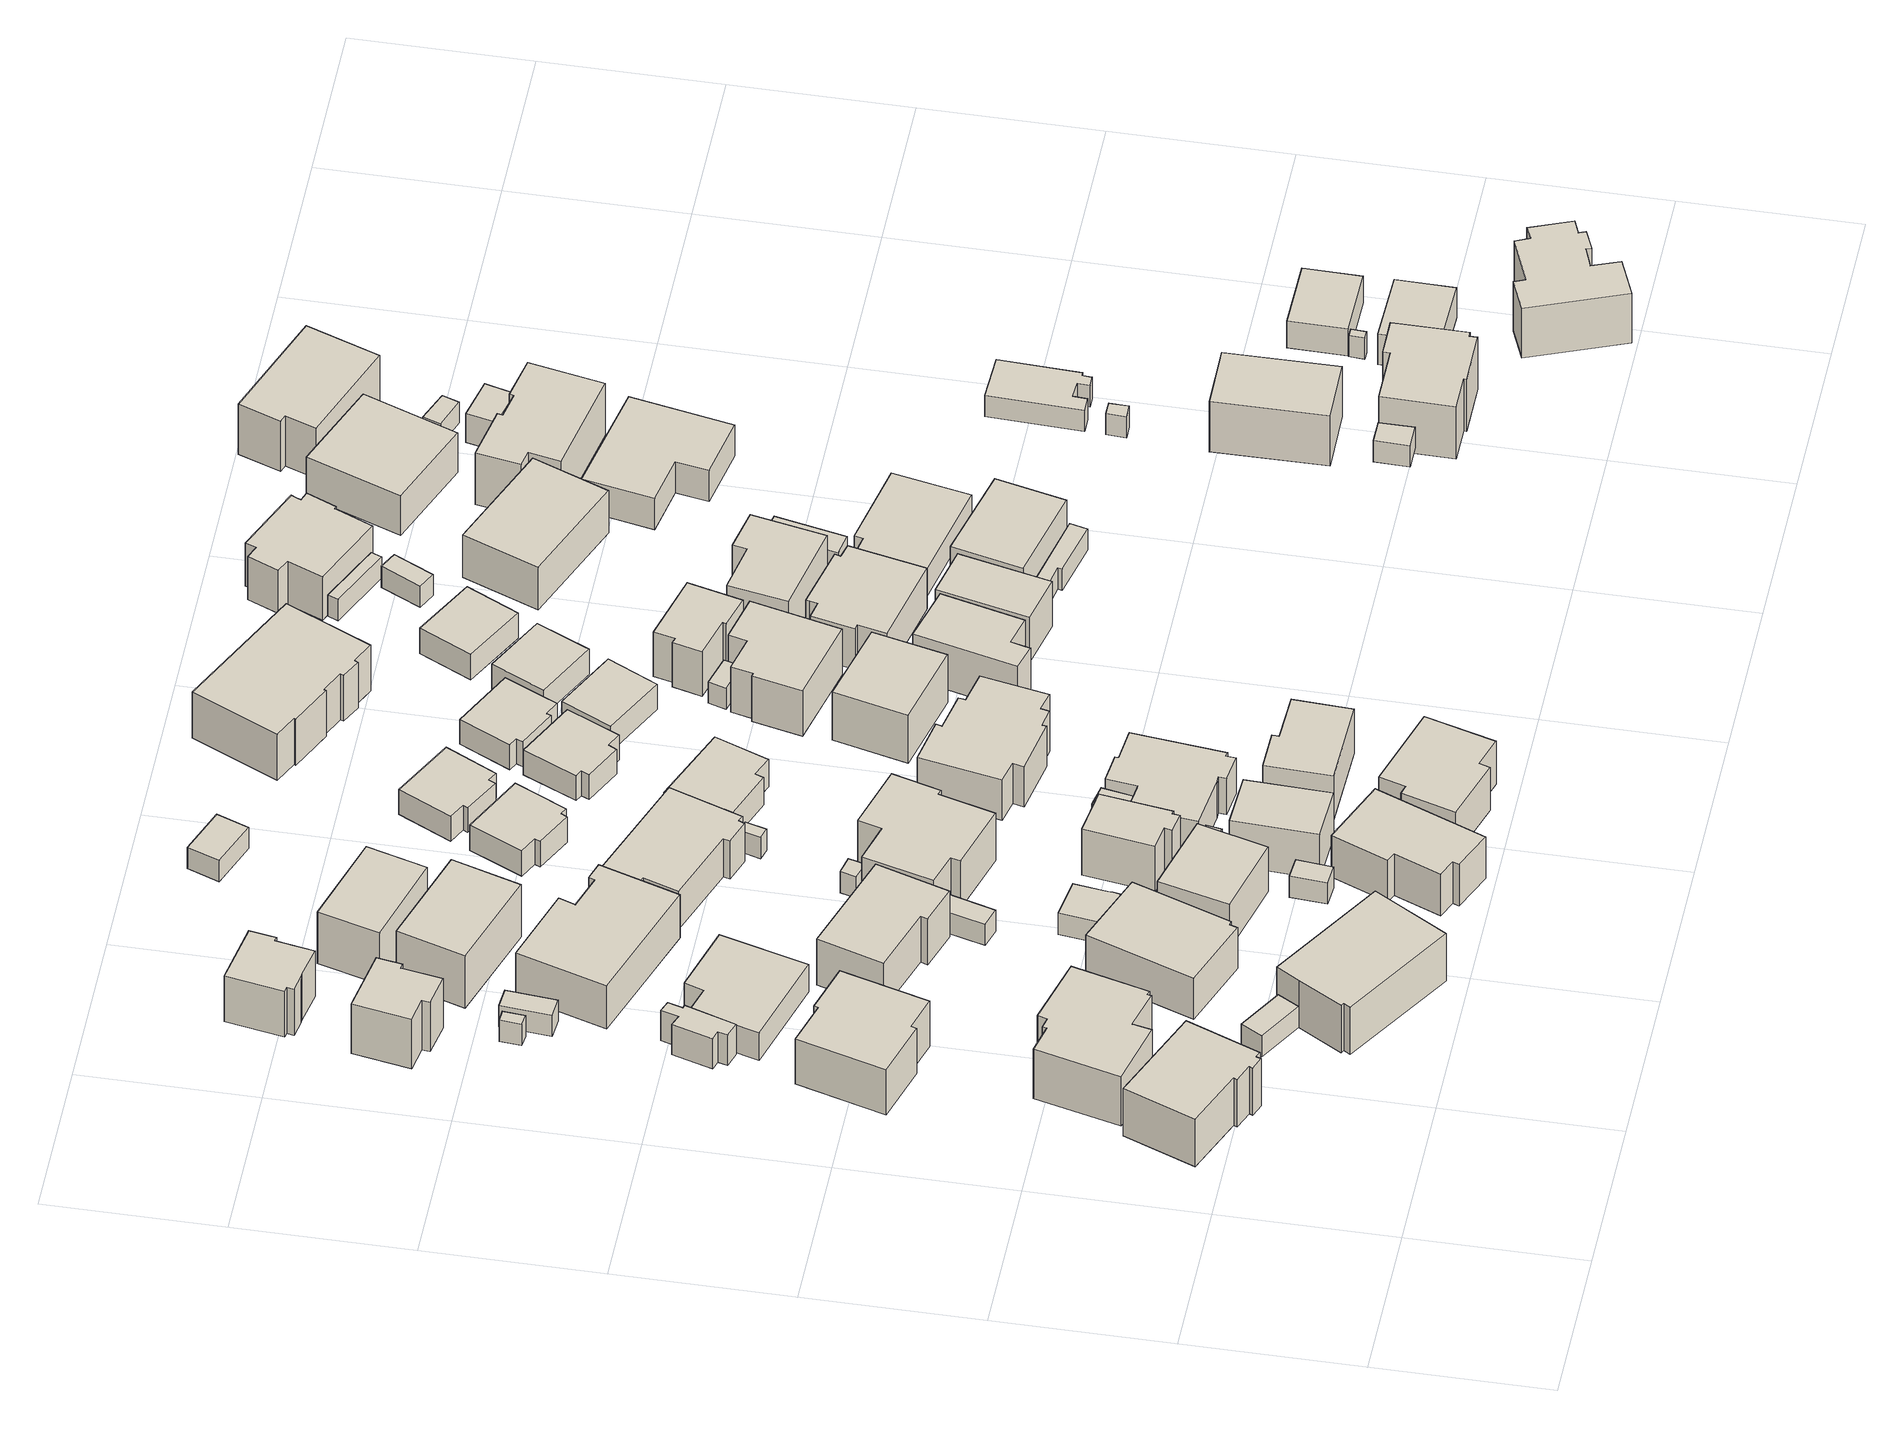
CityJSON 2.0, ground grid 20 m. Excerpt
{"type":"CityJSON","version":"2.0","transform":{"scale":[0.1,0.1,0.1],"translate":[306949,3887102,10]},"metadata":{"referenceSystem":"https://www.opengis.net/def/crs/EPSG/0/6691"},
"CityObjects":{
"building1":{"type":"Building","attributes":{"class":"3001","measuredHeight":2,"BuildingIDAttribute.prefecture":"22","BuildingIDAttribute.city":"22203","BuildingDetailAttribute.surveyYear":2015},"geometry":[{"type":"Solid","lod":"1","boundaries":[[[[0,1,2,3,4,5,6,7,8,9]],[[8,10,11,9]],[[7,12,10,8]],[[6,13,12,7]],[[5,14,13,6]],[[4,15,14,5]],[[3,16,15,4]],[[2,17,16,3]],[[1,18,17,2]],[[0,19,18,1]],[[9,11,19,0]],[[10,12,13,14,15,16,17,18,19,11]]]]}]},
"building2":{"type":"Building","attributes":{"class":"3001","measuredHeight":2,"BuildingIDAttribute.prefecture":"22","BuildingIDAttribute.city":"22203","BuildingDetailAttribute.surveyYear":2015},"geometry":[{"type":"Solid","lod":"1","boundaries":[[[[20,21,22,23,24,25,26,27,28,29,30,31]],[[30,32,33,31]],[[29,34,32,30]],[[28,35,34,29]],[[27,36,35,28]],[[26,37,36,27]],[[25,38,37,26]],[[24,39,38,25]],[[23,40,39,24]],[[22,41,40,23]],[[21,42,41,22]],[[20,43,42,21]],[[31,33,43,20]],[[32,34,35,36,37,38,39,40,41,42,43,33]]]]}]},
"building3":{"type":"Building","attributes":{"class":"3001","measuredHeight":2,"BuildingIDAttribute.prefecture":"22","BuildingIDAttribute.city":"22203","BuildingDetailAttribute.surveyYear":2015},"geometry":[{"type":"Solid","lod":"1","boundaries":[[[[44,45,46,47,48,49,50,51]],[[50,52,53,51]],[[49,54,52,50]],[[48,55,54,49]],[[47,56,55,48]],[[46,57,56,47]],[[45,58,57,46]],[[44,59,58,45]],[[51,53,59,44]],[[52,54,55,56,57,58,59,53]]]]}]},
"building4":{"type":"Building","attributes":{"class":"3003","measuredHeight":2,"BuildingIDAttribute.prefecture":"22","BuildingIDAttribute.city":"22203","BuildingDetailAttribute.surveyYear":2015},"geometry":[{"type":"Solid","lod":"1","boundaries":[[[[60,61,62,63]],[[62,64,65,63]],[[61,66,64,62]],[[60,67,66,61]],[[63,65,67,60]],[[64,66,67,65]]]]}]},
"building5":{"type":"Building","attributes":{"class":"3003","measuredHeight":2,"BuildingIDAttribute.prefecture":"22","BuildingIDAttribute.city":"22203","BuildingDetailAttribute.surveyYear":2015},"geometry":[{"type":"Solid","lod":"1","boundaries":[[[[68,69,70,71,72,73,74,75,76,77,78]],[[77,79,80,78]],[[76,81,79,77]],[[75,82,81,76]],[[74,83,82,75]],[[73,84,83,74]],[[72,85,84,73]],[[71,86,85,72]],[[70,87,86,71]],[[69,88,87,70]],[[68,89,88,69]],[[78,80,89,68]],[[79,81,82,83,84,85,86,87,88,89,80]]]]}]},
"building6":{"type":"Building","attributes":{"class":"3001","measuredHeight":2,"BuildingIDAttribute.prefecture":"22","BuildingIDAttribute.city":"22203","BuildingDetailAttribute.surveyYear":2015},"geometry":[{"type":"Solid","lod":"1","boundaries":[[[[90,91,92,63,93,94,95]],[[94,96,97,95]],[[93,98,96,94]],[[63,99,98,93]],[[92,100,99,63]],[[91,101,100,92]],[[90,102,101,91]],[[95,97,102,90]],[[96,98,99,100,101,102,97]]]]}]},
"building7":{"type":"Building","attributes":{"class":"3001","measuredHeight":2,"BuildingIDAttribute.prefecture":"22","BuildingIDAttribute.city":"22203","BuildingDetailAttribute.surveyYear":2015},"geometry":[{"type":"Solid","lod":"1","boundaries":[[[[103,104,105,106]],[[105,107,108,106]],[[104,109,107,105]],[[103,110,109,104]],[[106,108,110,103]],[[107,109,110,108]]]]}]},
"building8":{"type":"Building","attributes":{"class":"3001","measuredHeight":2,"BuildingIDAttribute.prefecture":"22","BuildingIDAttribute.city":"22203","BuildingDetailAttribute.surveyYear":2015},"geometry":[{"type":"Solid","lod":"1","boundaries":[[[[111,112,113,114]],[[113,115,116,114]],[[112,117,115,113]],[[111,118,117,112]],[[114,116,118,111]],[[115,117,118,116]]]]}]},
"building9":{"type":"Building","attributes":{"class":"3001","measuredHeight":2,"BuildingIDAttribute.prefecture":"22","BuildingIDAttribute.city":"22203","BuildingDetailAttribute.surveyYear":2015},"geometry":[{"type":"Solid","lod":"1","boundaries":[[[[119,120,121,122,123,124]],[[123,125,126,124]],[[122,127,125,123]],[[121,128,127,122]],[[120,129,128,121]],[[119,130,129,120]],[[124,126,130,119]],[[125,127,128,129,130,126]]]]}]},
"building10":{"type":"Building","attributes":{"class":"3001","measuredHeight":2,"BuildingIDAttribute.prefecture":"22","BuildingIDAttribute.city":"22203","BuildingDetailAttribute.surveyYear":2015},"geometry":[{"type":"Solid","lod":"1","boundaries":[[[[131,132,133,134,135,136,137,138]],[[137,139,140,138]],[[136,141,139,137]],[[135,142,141,136]],[[134,143,142,135]],[[133,144,143,134]],[[132,145,144,133]],[[131,146,145,132]],[[138,140,146,131]],[[139,141,142,143,144,145,146,140]]]]}]},
"building11":{"type":"Building","attributes":{"class":"3001","measuredHeight":2,"BuildingIDAttribute.prefecture":"22","BuildingIDAttribute.city":"22203","BuildingDetailAttribute.surveyYear":2015},"geometry":[{"type":"Solid","lod":"1","boundaries":[[[[147,148,149,150]],[[149,151,152,150]],[[148,153,151,149]],[[147,154,153,148]],[[150,152,154,147]],[[151,153,154,152]]]]}]},
"building12":{"type":"Building","attributes":{"class":"3001","measuredHeight":2,"BuildingIDAttribute.prefecture":"22","BuildingIDAttribute.city":"22203","BuildingDetailAttribute.surveyYear":2015},"geometry":[{"type":"Solid","lod":"1","boundaries":[[[[155,156,157,158,159,160]],[[159,161,162,160]],[[158,163,161,159]],[[157,164,163,158]],[[156,165,164,157]],[[155,166,165,156]],[[160,162,166,155]],[[161,163,164,165,166,162]]]]}]},
"building13":{"type":"Building","attributes":{"class":"3001","measuredHeight":2,"BuildingIDAttribute.prefecture":"22","BuildingIDAttribute.city":"22203","BuildingDetailAttribute.surveyYear":2015},"geometry":[{"type":"Solid","lod":"1","boundaries":[[[[167,168,169,170,171,172,173,174,175,176]],[[175,177,178,176]],[[174,179,177,175]],[[173,180,179,174]],[[172,181,180,173]],[[171,182,181,172]],[[170,183,182,171]],[[169,184,183,170]],[[168,185,184,169]],[[167,186,185,168]],[[176,178,186,167]],[[177,179,180,181,182,183,184,185,186,178]]]]}]},
"building14":{"type":"Building","attributes":{"class":"3001","measuredHeight":2,"BuildingIDAttribute.prefecture":"22","BuildingIDAttribute.city":"22203","BuildingDetailAttribute.surveyYear":2015},"geometry":[{"type":"Solid","lod":"1","boundaries":[[[[187,188,189,190,191,192]],[[191,193,194,192]],[[190,195,193,191]],[[189,196,195,190]],[[188,197,196,189]],[[187,198,197,188]],[[192,194,198,187]],[[193,195,196,197,198,194]]]]}]},
"building15":{"type":"Building","attributes":{"class":"3001","measuredHeight":2,"BuildingIDAttribute.prefecture":"22","BuildingIDAttribute.city":"22203","BuildingDetailAttribute.surveyYear":2015},"geometry":[{"type":"Solid","lod":"1","boundaries":[[[[199,200,201,202,203,204,205,206]],[[205,207,208,206]],[[204,209,207,205]],[[203,210,209,204]],[[202,211,210,203]],[[201,212,211,202]],[[200,213,212,201]],[[199,214,213,200]],[[206,208,214,199]],[[207,209,210,211,212,213,214,208]]]]}]},
"building16":{"type":"Building","attributes":{"class":"3001","measuredHeight":2,"BuildingIDAttribute.prefecture":"22","BuildingIDAttribute.city":"22203","BuildingDetailAttribute.surveyYear":2015},"geometry":[{"type":"Solid","lod":"1","boundaries":[[[[215,216,217,218,219,220]],[[219,221,222,220]],[[218,223,221,219]],[[217,224,223,218]],[[216,225,224,217]],[[215,226,225,216]],[[220,222,226,215]],[[221,223,224,225,226,222]]]]}]},
"building17":{"type":"Building","attributes":{"class":"3003","measuredHeight":2,"BuildingIDAttribute.prefecture":"22","BuildingIDAttribute.city":"22203","BuildingDetailAttribute.surveyYear":2015},"geometry":[{"type":"Solid","lod":"1","boundaries":[[[[227,228,229,230]],[[229,231,232,230]],[[228,233,231,229]],[[227,234,233,228]],[[230,232,234,227]],[[231,233,234,232]]]]}]},
"building18":{"type":"Building","attributes":{"class":"3001","measuredHeight":2,"BuildingIDAttribute.prefecture":"22","BuildingIDAttribute.city":"22203","BuildingDetailAttribute.surveyYear":2015},"geometry":[{"type":"Solid","lod":"1","boundaries":[[[[235,236,237,238]],[[237,239,240,238]],[[236,241,239,237]],[[235,242,241,236]],[[238,240,242,235]],[[239,241,242,240]]]]}]},
"building19":{"type":"Building","attributes":{"class":"3001","measuredHeight":2,"BuildingIDAttribute.prefecture":"22","BuildingIDAttribute.city":"22203","BuildingDetailAttribute.surveyYear":2015},"geometry":[{"type":"Solid","lod":"1","boundaries":[[[[243,244,245,246]],[[245,247,248,246]],[[244,249,247,245]],[[243,250,249,244]],[[246,248,250,243]],[[247,249,250,248]]]]}]},
"building20":{"type":"Building","attributes":{"class":"3001","measuredHeight":2,"BuildingIDAttribute.prefecture":"22","BuildingIDAttribute.city":"22203","BuildingDetailAttribute.surveyYear":2015},"geometry":[{"type":"Solid","lod":"1","boundaries":[[[[251,252,253,254]],[[253,255,256,254]],[[252,257,255,253]],[[251,258,257,252]],[[254,256,258,251]],[[255,257,258,256]]]]}]},
"building21":{"type":"Building","attributes":{"class":"3001","measuredHeight":2,"BuildingIDAttribute.prefecture":"22","BuildingIDAttribute.city":"22203","BuildingDetailAttribute.surveyYear":2015},"geometry":[{"type":"Solid","lod":"1","boundaries":[[[[259,260,261,262,263,264,265,266]],[[265,267,268,266]],[[264,269,267,265]],[[263,270,269,264]],[[262,271,270,263]],[[261,272,271,262]],[[260,273,272,261]],[[259,274,273,260]],[[266,268,274,259]],[[267,269,270,271,272,273,274,268]]]]}]},
"building22":{"type":"Building","attributes":{"class":"3001","measuredHeight":2,"BuildingIDAttribute.prefecture":"22","BuildingIDAttribute.city":"22203","BuildingDetailAttribute.surveyYear":2015},"geometry":[{"type":"Solid","lod":"1","boundaries":[[[[275,276,277,278]],[[277,279,280,278]],[[276,281,279,277]],[[275,282,281,276]],[[278,280,282,275]],[[279,281,282,280]]]]}]},
"building23":{"type":"Building","attributes":{"class":"3001","measuredHeight":2,"BuildingIDAttribute.prefecture":"22","BuildingIDAttribute.city":"22203","BuildingDetailAttribute.surveyYear":2015},"geometry":[{"type":"Solid","lod":"1","boundaries":[[[[283,284,285,286]],[[285,287,288,286]],[[284,289,287,285]],[[283,290,289,284]],[[286,288,290,283]],[[287,289,290,288]]]]}]},
"building24":{"type":"Building","attributes":{"class":"3001","measuredHeight":2,"BuildingIDAttribute.prefecture":"22","BuildingIDAttribute.city":"22203","BuildingDetailAttribute.surveyYear":2015},"geometry":[{"type":"Solid","lod":"1","boundaries":[[[[291,292,293,294,295,296,297,298]],[[297,299,300,298]],[[296,301,299,297]],[[295,302,301,296]],[[294,303,302,295]],[[293,304,303,294]],[[292,305,304,293]],[[291,306,305,292]],[[298,300,306,291]],[[299,301,302,303,304,305,306,300]]]]}]},
"building25":{"type":"Building","attributes":{"class":"3001","measuredHeight":2,"BuildingIDAttribute.prefecture":"22","BuildingIDAttribute.city":"22203","BuildingDetailAttribute.surveyYear":2015},"geometry":[{"type":"Solid","lod":"1","boundaries":[[[[307,308,309,310]],[[309,311,312,310]],[[308,313,311,309]],[[307,314,313,308]],[[310,312,314,307]],[[311,313,314,312]]]]}]},
"building26":{"type":"Building","attributes":{"class":"3001","measuredHeight":2,"BuildingIDAttribute.prefecture":"22","BuildingIDAttribute.city":"22203","BuildingDetailAttribute.surveyYear":2015},"geometry":[{"type":"Solid","lod":"1","boundaries":[[[[315,316,317,318]],[[317,319,320,318]],[[316,321,319,317]],[[315,322,321,316]],[[318,320,322,315]],[[319,321,322,320]]]]}]},
"building27":{"type":"Building","attributes":{"class":"3001","measuredHeight":2,"BuildingIDAttribute.prefecture":"22","BuildingIDAttribute.city":"22203","BuildingDetailAttribute.surveyYear":2015},"geometry":[{"type":"Solid","lod":"1","boundaries":[[[[323,324,325,326,327,328,329,330,331,332]],[[331,333,334,332]],[[330,335,333,331]],[[329,336,335,330]],[[328,337,336,329]],[[327,338,337,328]],[[326,339,338,327]],[[325,340,339,326]],[[324,341,340,325]],[[323,342,341,324]],[[332,334,342,323]],[[333,335,336,337,338,339,340,341,342,334]]]]}]},
"building28":{"type":"Building","attributes":{"class":"3001","measuredHeight":2,"BuildingIDAttribute.prefecture":"22","BuildingIDAttribute.city":"22203","BuildingDetailAttribute.surveyYear":2015},"geometry":[{"type":"Solid","lod":"1","boundaries":[[[[343,344,345,346,347,348,349,350,351,352]],[[351,353,354,352]],[[350,355,353,351]],[[349,356,355,350]],[[348,357,356,349]],[[347,358,357,348]],[[346,359,358,347]],[[345,360,359,346]],[[344,361,360,345]],[[343,362,361,344]],[[352,354,362,343]],[[353,355,356,357,358,359,360,361,362,354]]]]}]},
"building29":{"type":"Building","attributes":{"class":"3001","measuredHeight":2,"BuildingIDAttribute.prefecture":"22","BuildingIDAttribute.city":"22203","BuildingDetailAttribute.surveyYear":2015},"geometry":[{"type":"Solid","lod":"1","boundaries":[[[[363,364,365,366,367,368,369,370]],[[369,371,372,370]],[[368,373,371,369]],[[367,374,373,368]],[[366,375,374,367]],[[365,376,375,366]],[[364,377,376,365]],[[363,378,377,364]],[[370,372,378,363]],[[371,373,374,375,376,377,378,372]]]]}]},
"building30":{"type":"Building","attributes":{"class":"3003","measuredHeight":2,"BuildingIDAttribute.prefecture":"22","BuildingIDAttribute.city":"22203","BuildingDetailAttribute.surveyYear":2015},"geometry":[{"type":"Solid","lod":"1","boundaries":[[[[379,380,381,382]],[[381,383,384,382]],[[380,385,383,381]],[[379,386,385,380]],[[382,384,386,379]],[[383,385,386,384]]]]}]},
"building31":{"type":"Building","attributes":{"class":"3001","measuredHeight":2,"BuildingIDAttribute.prefecture":"22","BuildingIDAttribute.city":"22203","BuildingDetailAttribute.surveyYear":2015},"geometry":[{"type":"Solid","lod":"1","boundaries":[[[[387,388,389,390]],[[389,391,392,390]],[[388,393,391,389]],[[387,394,393,388]],[[390,392,394,387]],[[391,393,394,392]]]]}]},
"building32":{"type":"Building","attributes":{"class":"3001","measuredHeight":2,"BuildingIDAttribute.prefecture":"22","BuildingIDAttribute.city":"22203","BuildingDetailAttribute.surveyYear":2015},"geometry":[{"type":"Solid","lod":"1","boundaries":[[[[395,396,397,398]],[[397,399,400,398]],[[396,401,399,397]],[[395,402,401,396]],[[398,400,402,395]],[[399,401,402,400]]]]}]},
"building33":{"type":"Building","attributes":{"class":"3001","measuredHeight":2,"BuildingIDAttribute.prefecture":"22","BuildingIDAttribute.city":"22203","BuildingDetailAttribute.surveyYear":2015},"geometry":[{"type":"Solid","lod":"1","boundaries":[[[[403,404,405,406,407,408,409,410,382,411,412,413,414,415]],[[414,416,417,415]],[[413,418,416,414]],[[412,419,418,413]],[[411,420,419,412]],[[382,421,420,411]],[[410,422,421,382]],[[409,423,422,410]],[[408,424,423,409]],[[407,425,424,408]],[[406,426,425,407]],[[405,427,426,406]],[[404,428,427,405]],[[403,429,428,404]],[[415,417,429,403]],[[416,418,419,420,421,422,423,424,425,426,427,428,429,417]]]]}]},
"building34":{"type":"Building","attributes":{"class":"3001","measuredHeight":2,"BuildingIDAttribute.prefecture":"22","BuildingIDAttribute.city":"22203","BuildingDetailAttribute.surveyYear":2015},"geometry":[{"type":"Solid","lod":"1","boundaries":[[[[430,431,432,433,434,435,436,437]],[[436,438,439,437]],[[435,440,438,436]],[[434,441,440,435]],[[433,442,441,434]],[[432,443,442,433]],[[431,444,443,432]],[[430,445,444,431]],[[437,439,445,430]],[[438,440,441,442,443,444,445,439]]]]}]},
"building35":{"type":"Building","attributes":{"class":"3001","measuredHeight":2,"BuildingIDAttribute.prefecture":"22","BuildingIDAttribute.city":"22203","BuildingDetailAttribute.surveyYear":2015},"geometry":[{"type":"Solid","lod":"1","boundaries":[[[[446,447,448,449,450,451]],[[450,452,453,451]],[[449,454,452,450]],[[448,455,454,449]],[[447,456,455,448]],[[446,457,456,447]],[[451,453,457,446]],[[452,454,455,456,457,453]]]]}]},
"building36":{"type":"Building","attributes":{"class":"3001","measuredHeight":2,"BuildingIDAttribute.prefecture":"22","BuildingIDAttribute.city":"22203","BuildingDetailAttribute.surveyYear":2015},"geometry":[{"type":"Solid","lod":"1","boundaries":[[[[458,459,460,461]],[[460,462,463,461]],[[459,464,462,460]],[[458,465,464,459]],[[461,463,465,458]],[[462,464,465,463]]]]}]},
"building37":{"type":"Building","attributes":{"class":"3001","measuredHeight":2,"BuildingIDAttribute.prefecture":"22","BuildingIDAttribute.city":"22203","BuildingDetailAttribute.surveyYear":2015},"geometry":[{"type":"Solid","lod":"1","boundaries":[[[[466,467,468,469,470,471,472,473]],[[472,474,475,473]],[[471,476,474,472]],[[470,477,476,471]],[[469,478,477,470]],[[468,479,478,469]],[[467,480,479,468]],[[466,481,480,467]],[[473,475,481,466]],[[474,476,477,478,479,480,481,475]]]]}]},
"building38":{"type":"Building","attributes":{"class":"3001","measuredHeight":2,"BuildingIDAttribute.prefecture":"22","BuildingIDAttribute.city":"22203","BuildingDetailAttribute.surveyYear":2015},"geometry":[{"type":"Solid","lod":"1","boundaries":[[[[482,483,484,485,486,487,488,489]],[[488,490,491,489]],[[487,492,490,488]],[[486,493,492,487]],[[485,494,493,486]],[[484,495,494,485]],[[483,496,495,484]],[[482,497,496,483]],[[489,491,497,482]],[[490,492,493,494,495,496,497,491]]]]}]},
"building39":{"type":"Building","attributes":{"class":"3001","measuredHeight":2,"BuildingIDAttribute.prefecture":"22","BuildingIDAttribute.city":"22203","BuildingDetailAttribute.surveyYear":2015},"geometry":[{"type":"Solid","lod":"1","boundaries":[[[[498,499,500,501,502,503,504,505,506,507,508,509,510,511]],[[510,512,513,511]],[[509,514,512,510]],[[508,515,514,509]],[[507,516,515,508]],[[506,517,516,507]],[[505,518,517,506]],[[504,519,518,505]],[[503,520,519,504]],[[502,521,520,503]],[[501,522,521,502]],[[500,523,522,501]],[[499,524,523,500]],[[498,525,524,499]],[[511,513,525,498]],[[512,514,515,516,517,518,519,520,521,522,523,524,525,513]]]]}]},
"building40":{"type":"Building","attributes":{"class":"3001","measuredHeight":2,"BuildingIDAttribute.prefecture":"22","BuildingIDAttribute.city":"22203","BuildingDetailAttribute.surveyYear":2015},"geometry":[{"type":"Solid","lod":"1","boundaries":[[[[526,527,528,529,530,531,532,533]],[[532,534,535,533]],[[531,536,534,532]],[[530,537,536,531]],[[529,538,537,530]],[[528,539,538,529]],[[527,540,539,528]],[[526,541,540,527]],[[533,535,541,526]],[[534,536,537,538,539,540,541,535]]]]}]},
"building41":{"type":"Building","attributes":{"class":"3001","measuredHeight":2,"BuildingIDAttribute.prefecture":"22","BuildingIDAttribute.city":"22203","BuildingDetailAttribute.surveyYear":2015},"geometry":[{"type":"Solid","lod":"1","boundaries":[[[[542,543,544,545]],[[544,546,547,545]],[[543,548,546,544]],[[542,549,548,543]],[[545,547,549,542]],[[546,548,549,547]]]]}]},
"building42":{"type":"Building","attributes":{"class":"3001","measuredHeight":2,"BuildingIDAttribute.prefecture":"22","BuildingIDAttribute.city":"22203","BuildingDetailAttribute.surveyYear":2015},"geometry":[{"type":"Solid","lod":"1","boundaries":[[[[550,551,552,553,554,555,556,557]],[[556,558,559,557]],[[555,560,558,556]],[[554,561,560,555]],[[553,562,561,554]],[[552,563,562,553]],[[551,564,563,552]],[[550,565,564,551]],[[557,559,565,550]],[[558,560,561,562,563,564,565,559]]]]}]},
"building43":{"type":"Building","attributes":{"class":"3001","measuredHeight":2,"BuildingIDAttribute.prefecture":"22","BuildingIDAttribute.city":"22203","BuildingDetailAttribute.surveyYear":2015},"geometry":[{"type":"Solid","lod":"1","boundaries":[[[[566,567,568,569]],[[568,570,571,569]],[[567,572,570,568]],[[566,573,572,567]],[[569,571,573,566]],[[570,572,573,571]]]]}]},
"building44":{"type":"Building","attributes":{"class":"3001","measuredHeight":2,"BuildingIDAttribute.prefecture":"22","BuildingIDAttribute.city":"22203","BuildingDetailAttribute.surveyYear":2015},"geometry":[{"type":"Solid","lod":"1","boundaries":[[[[574,575,576,577,578,579,580,581]],[[580,582,583,581]],[[579,584,582,580]],[[578,585,584,579]],[[577,586,585,578]],[[576,587,586,577]],[[575,588,587,576]],[[574,589,588,575]],[[581,583,589,574]],[[582,584,585,586,587,588,589,583]]]]}]},
"building45":{"type":"Building","attributes":{"class":"3001","measuredHeight":2,"BuildingIDAttribute.prefecture":"22","BuildingIDAttribute.city":"22203","BuildingDetailAttribute.surveyYear":2015},"geometry":[{"type":"Solid","lod":"1","boundaries":[[[[590,591,592,593]],[[592,594,595,593]],[[591,596,594,592]],[[590,597,596,591]],[[593,595,597,590]],[[594,596,597,595]]]]}]},
"building46":{"type":"Building","attributes":{"class":"3001","measuredHeight":2,"BuildingIDAttribute.prefecture":"22","BuildingIDAttribute.city":"22203","BuildingDetailAttribute.surveyYear":2015},"geometry":[{"type":"Solid","lod":"1","boundaries":[[[[598,599,600,601,602,603]],[[602,604,605,603]],[[601,606,604,602]],[[600,607,606,601]],[[599,608,607,600]],[[598,609,608,599]],[[603,605,609,598]],[[604,606,607,608,609,605]]]]}]},
"building47":{"type":"Building","attributes":{"class":"3001","measuredHeight":2,"BuildingIDAttribute.prefecture":"22","BuildingIDAttribute.city":"22203","BuildingDetailAttribute.surveyYear":2015},"geometry":[{"type":"Solid","lod":"1","boundaries":[[[[610,611,612,613,614,615,616,617,618,619,620,621]],[[620,622,623,621]],[[619,624,622,620]],[[618,625,624,619]],[[617,626,625,618]],[[616,627,626,617]],[[615,628,627,616]],[[614,629,628,615]],[[613,630,629,614]],[[612,631,630,613]],[[611,632,631,612]],[[610,633,632,611]],[[621,623,633,610]],[[622,624,625,626,627,628,629,630,631,632,633,623]]]]}]},
"building48":{"type":"Building","attributes":{"class":"3001","measuredHeight":2,"BuildingIDAttribute.prefecture":"22","BuildingIDAttribute.city":"22203","BuildingDetailAttribute.surveyYear":2015},"geometry":[{"type":"Solid","lod":"1","boundaries":[[[[634,635,636,637]],[[636,638,639,637]],[[635,640,638,636]],[[634,641,640,635]],[[637,639,641,634]],[[638,640,641,639]]]]}]},
"building49":{"type":"Building","attributes":{"class":"3001","measuredHeight":2,"BuildingIDAttribute.prefecture":"22","BuildingIDAttribute.city":"22203","BuildingDetailAttribute.surveyYear":2015},"geometry":[{"type":"Solid","lod":"1","boundaries":[[[[642,643,644,645,646,647,648,649]],[[648,650,651,649]],[[647,652,650,648]],[[646,653,652,647]],[[645,654,653,646]],[[644,655,654,645]],[[643,656,655,644]],[[642,657,656,643]],[[649,651,657,642]],[[650,652,653,654,655,656,657,651]]]]}]},
"building50":{"type":"Building","attributes":{"class":"3001","measuredHeight":2,"BuildingIDAttribute.prefecture":"22","BuildingIDAttribute.city":"22203","BuildingDetailAttribute.surveyYear":2015},"geometry":[{"type":"Solid","lod":"1","boundaries":[[[[658,659,660,661]],[[660,662,663,661]],[[659,664,662,660]],[[658,665,664,659]],[[661,663,665,658]],[[662,664,665,663]]]]}]},
"building51":{"type":"Building","attributes":{"class":"3001","measuredHeight":2,"BuildingIDAttribute.prefecture":"22","BuildingIDAttribute.city":"22203","BuildingDetailAttribute.surveyYear":2015},"geometry":[{"type":"Solid","lod":"1","boundaries":[[[[666,667,668,669,670,671,672,673,674,675,676]],[[675,677,678,676]],[[674,679,677,675]],[[673,680,679,674]],[[672,681,680,673]],[[671,682,681,672]],[[670,683,682,671]],[[669,684,683,670]],[[668,685,684,669]],[[667,686,685,668]],[[666,687,686,667]],[[676,678,687,666]],[[677,679,680,681,682,683,684,685,686,687,678]]]]}]},
"building52":{"type":"Building","attributes":{"class":"3001","measuredHeight":2,"BuildingIDAttribute.prefecture":"22","BuildingIDAttribute.city":"22203","BuildingDetailAttribute.surveyYear":2015},"geometry":[{"type":"Solid","lod":"1","boundaries":[[[[688,689,690,691]],[[690,692,693,691]],[[689,694,692,690]],[[688,695,694,689]],[[691,693,695,688]],[[692,694,695,693]]]]}]},
"building53":{"type":"Building","attributes":{"class":"3001","measuredHeight":2,"BuildingIDAttribute.prefecture":"22","BuildingIDAttribute.city":"22203","BuildingDetailAttribute.surveyYear":2015},"geometry":[{"type":"Solid","lod":"1","boundaries":[[[[696,697,698,699,700,701]],[[700,702,703,701]],[[699,704,702,700]],[[698,705,704,699]],[[697,706,705,698]],[[696,707,706,697]],[[701,703,707,696]],[[702,704,705,706,707,703]]]]}]},
"building54":{"type":"Building","attributes":{"class":"3003","measuredHeight":2,"BuildingIDAttribute.prefecture":"22","BuildingIDAttribute.city":"22203","BuildingDetailAttribute.surveyYear":2015},"geometry":[{"type":"Solid","lod":"1","boundaries":[[[[708,709,710,711,712,713]],[[712,714,715,713]],[[711,716,714,712]],[[710,717,716,711]],[[709,718,717,710]],[[708,719,718,709]],[[713,715,719,708]],[[714,716,717,718,719,715]]]]}]},
"building55":{"type":"Building","attributes":{"class":"3001","measuredHeight":2,"BuildingIDAttribute.prefecture":"22","BuildingIDAttribute.city":"22203","BuildingDetailAttribute.surveyYear":2015},"geometry":[{"type":"Solid","lod":"1","boundaries":[[[[720,721,722,723,724]],[[723,725,726,724]],[[722,727,725,723]],[[721,728,727,722]],[[720,729,728,721]],[[724,726,729,720]],[[725,727,728,729,726]]]]}]},
"building56":{"type":"Building","attributes":{"class":"3003","measuredHeight":2,"BuildingIDAttribute.prefecture":"22","BuildingIDAttribute.city":"22203","BuildingDetailAttribute.surveyYear":2015},"geometry":[{"type":"Solid","lod":"1","boundaries":[[[[730,731,732,733]],[[732,734,735,733]],[[731,736,734,732]],[[730,737,736,731]],[[733,735,737,730]],[[734,736,737,735]]]]}]},
"building57":{"type":"Building","attributes":{"class":"3001","measuredHeight":2,"BuildingIDAttribute.prefecture":"22","BuildingIDAttribute.city":"22203","BuildingDetailAttribute.surveyYear":2015},"geometry":[{"type":"Solid","lod":"1","boundaries":[[[[738,739,740,741]],[[740,742,743,741]],[[739,744,742,740]],[[738,745,744,739]],[[741,743,745,738]],[[742,744,745,743]]]]}]},
"building58":{"type":"Building","attributes":{"class":"3001","measuredHeight":2,"BuildingIDAttribute.prefecture":"22","BuildingIDAttribute.city":"22203","BuildingDetailAttribute.surveyYear":2015},"geometry":[{"type":"Solid","lod":"1","boundaries":[[[[746,747,748,749,750,751]],[[750,752,753,751]],[[749,754,752,750]],[[748,755,754,749]],[[747,756,755,748]],[[746,757,756,747]],[[751,753,757,746]],[[752,754,755,756,757,753]]]]}]},
"building59":{"type":"Building","attributes":{"class":"3003","measuredHeight":2,"BuildingIDAttribute.prefecture":"22","BuildingIDAttribute.city":"22203","BuildingDetailAttribute.surveyYear":2015},"geometry":[{"type":"Solid","lod":"1","boundaries":[[[[758,759,760,761,762,763]],[[762,764,765,763]],[[761,766,764,762]],[[760,767,766,761]],[[759,768,767,760]],[[758,769,768,759]],[[763,765,769,758]],[[764,766,767,768,769,765]]]]}]},
"building60":{"type":"Building","attributes":{"class":"3001","measuredHeight":2,"BuildingIDAttribute.prefecture":"22","BuildingIDAttribute.city":"22203","BuildingDetailAttribute.surveyYear":2015},"geometry":[{"type":"Solid","lod":"1","boundaries":[[[[770,771,772,773,774,775,776,777,778,779,780,781,782]],[[781,783,784,782]],[[780,785,783,781]],[[779,786,785,780]],[[778,787,786,779]],[[777,788,787,778]],[[776,789,788,777]],[[775,790,789,776]],[[774,791,790,775]],[[773,792,791,774]],[[772,793,792,773]],[[771,794,793,772]],[[770,795,794,771]],[[782,784,795,770]],[[783,785,786,787,788,789,790,791,792,793,794,795,784]]]]}]},
"building61":{"type":"Building","attributes":{"class":"3001","measuredHeight":2,"BuildingIDAttribute.prefecture":"22","BuildingIDAttribute.city":"22203","BuildingDetailAttribute.surveyYear":2015},"geometry":[{"type":"Solid","lod":"1","boundaries":[[[[796,797,798,799]],[[798,800,801,799]],[[797,802,800,798]],[[796,803,802,797]],[[799,801,803,796]],[[800,802,803,801]]]]}]},
"building62":{"type":"Building","attributes":{"class":"3003","measuredHeight":2,"BuildingIDAttribute.prefecture":"22","BuildingIDAttribute.city":"22203","BuildingDetailAttribute.surveyYear":2015},"geometry":[{"type":"Solid","lod":"1","boundaries":[[[[804,805,806,807]],[[806,808,809,807]],[[805,810,808,806]],[[804,811,810,805]],[[807,809,811,804]],[[808,810,811,809]]]]}]},
"building63":{"type":"Building","attributes":{"class":"3001","measuredHeight":2,"BuildingIDAttribute.prefecture":"22","BuildingIDAttribute.city":"22203","BuildingDetailAttribute.surveyYear":2015},"geometry":[{"type":"Solid","lod":"1","boundaries":[[[[812,813,814,815,816,817]],[[816,818,819,817]],[[815,820,818,816]],[[814,821,820,815]],[[813,822,821,814]],[[812,823,822,813]],[[817,819,823,812]],[[818,820,821,822,823,819]]]]}]},
"building64":{"type":"Building","attributes":{"class":"3001","measuredHeight":2,"BuildingIDAttribute.prefecture":"22","BuildingIDAttribute.city":"22203","BuildingDetailAttribute.surveyYear":2015},"geometry":[{"type":"Solid","lod":"1","boundaries":[[[[824,825,826,827]],[[826,828,829,827]],[[825,830,828,826]],[[824,831,830,825]],[[827,829,831,824]],[[828,830,831,829]]]]}]},
"building65":{"type":"Building","attributes":{"class":"3001","measuredHeight":2,"BuildingIDAttribute.prefecture":"22","BuildingIDAttribute.city":"22203","BuildingDetailAttribute.surveyYear":2015},"geometry":[{"type":"Solid","lod":"1","boundaries":[[[[832,833,834,835]],[[834,836,837,835]],[[833,838,836,834]],[[832,839,838,833]],[[835,837,839,832]],[[836,838,839,837]]]]}]},
"building66":{"type":"Building","attributes":{"class":"3001","measuredHeight":2,"BuildingIDAttribute.prefecture":"22","BuildingIDAttribute.city":"22203","BuildingDetailAttribute.surveyYear":2015},"geometry":[{"type":"Solid","lod":"1","boundaries":[[[[840,841,842,843,844,845,846,847,848,849]],[[848,850,851,849]],[[847,852,850,848]],[[846,853,852,847]],[[845,854,853,846]],[[844,855,854,845]],[[843,856,855,844]],[[842,857,856,843]],[[841,858,857,842]],[[840,859,858,841]],[[849,851,859,840]],[[850,852,853,854,855,856,857,858,859,851]]]]}]},
"building67":{"type":"Building","attributes":{"class":"3001","measuredHeight":2,"BuildingIDAttribute.prefecture":"22","BuildingIDAttribute.city":"22203","BuildingDetailAttribute.surveyYear":2015},"geometry":[{"type":"Solid","lod":"1","boundaries":[[[[860,861,862,863]],[[862,864,865,863]],[[861,866,864,862]],[[860,867,866,861]],[[863,865,867,860]],[[864,866,867,865]]]]}]},
"building68":{"type":"Building","attributes":{"class":"3001","measuredHeight":2,"BuildingIDAttribute.prefecture":"22","BuildingIDAttribute.city":"22203","BuildingDetailAttribute.surveyYear":2015},"geometry":[{"type":"Solid","lod":"1","boundaries":[[[[868,869,870,871,872,873,874,875,876,877]],[[876,878,879,877]],[[875,880,878,876]],[[874,881,880,875]],[[873,882,881,874]],[[872,883,882,873]],[[871,884,883,872]],[[870,885,884,871]],[[869,886,885,870]],[[868,887,886,869]],[[877,879,887,868]],[[878,880,881,882,883,884,885,886,887,879]]]]}]},
"building69":{"type":"Building","attributes":{"class":"3001","measuredHeight":2,"BuildingIDAttribute.prefecture":"22","BuildingIDAttribute.city":"22203","BuildingDetailAttribute.surveyYear":2015},"geometry":[{"type":"Solid","lod":"1","boundaries":[[[[888,889,890,891,892,893,894,895,896,897]],[[896,898,899,897]],[[895,900,898,896]],[[894,901,900,895]],[[893,902,901,894]],[[892,903,902,893]],[[891,904,903,892]],[[890,905,904,891]],[[889,906,905,890]],[[888,907,906,889]],[[897,899,907,888]],[[898,900,901,902,903,904,905,906,907,899]]]]}]},
"building70":{"type":"Building","attributes":{"class":"3001","measuredHeight":2,"BuildingIDAttribute.prefecture":"22","BuildingIDAttribute.city":"22203","BuildingDetailAttribute.surveyYear":2015},"geometry":[{"type":"Solid","lod":"1","boundaries":[[[[908,909,910,911]],[[910,912,913,911]],[[909,914,912,910]],[[908,915,914,909]],[[911,913,915,908]],[[912,914,915,913]]]]}]},
"building71":{"type":"Building","attributes":{"class":"3001","measuredHeight":2,"BuildingIDAttribute.prefecture":"22","BuildingIDAttribute.city":"22203","BuildingDetailAttribute.surveyYear":2015},"geometry":[{"type":"Solid","lod":"1","boundaries":[[[[916,917,918,919]],[[918,920,921,919]],[[917,922,920,918]],[[916,923,922,917]],[[919,921,923,916]],[[920,922,923,921]]]]}]},
"building72":{"type":"Building","attributes":{"class":"3001","measuredHeight":2,"BuildingIDAttribute.prefecture":"22","BuildingIDAttribute.city":"22203","BuildingDetailAttribute.surveyYear":2015},"geometry":[{"type":"Solid","lod":"1","boundaries":[[[[924,925,926,927,928,929]],[[928,930,931,929]],[[927,932,930,928]],[[926,933,932,927]],[[925,934,933,926]],[[924,935,934,925]],[[929,931,935,924]],[[930,932,933,934,935,931]]]]}]},
"building73":{"type":"Building","attributes":{"class":"3001","measuredHeight":2,"BuildingIDAttribute.prefecture":"22","BuildingIDAttribute.city":"22203","BuildingDetailAttribute.surveyYear":2015},"geometry":[{"type":"Solid","lod":"1","boundaries":[[[[936,937,938,939]],[[938,940,941,939]],[[937,942,940,938]],[[936,943,942,937]],[[939,941,943,936]],[[940,942,943,941]]]]}]},
"building74":{"type":"Building","attributes":{"class":"3001","measuredHeight":2,"BuildingIDAttribute.prefecture":"22","BuildingIDAttribute.city":"22203","BuildingDetailAttribute.surveyYear":2015},"geometry":[{"type":"Solid","lod":"1","boundaries":[[[[944,945,946,947]],[[946,948,949,947]],[[945,950,948,946]],[[944,951,950,945]],[[947,949,951,944]],[[948,950,951,949]]]]}]},
"building75":{"type":"Building","attributes":{"class":"3001","measuredHeight":2,"BuildingIDAttribute.prefecture":"22","BuildingIDAttribute.city":"22203","BuildingDetailAttribute.surveyYear":2015},"geometry":[{"type":"Solid","lod":"1","boundaries":[[[[952,953,954,955]],[[954,956,957,955]],[[953,958,956,954]],[[952,959,958,953]],[[955,957,959,952]],[[956,958,959,957]]]]}]},
"building76":{"type":"Building","attributes":{"class":"3001","measuredHeight":2,"BuildingIDAttribute.prefecture":"22","BuildingIDAttribute.city":"22203","BuildingDetailAttribute.surveyYear":2015,"BuildingRiverFloodingRiskAttribute.description":"1","BuildingRiverFloodingRiskAttribute.rankOrg":"1","BuildingRiverFloodingRiskAttribute.depth":0.142,"BuildingRiverFloodingRiskAttribute.adminType":"1","BuildingRiverFloodingRiskAttribute.scale":"2","BuildingRiverFloodingRiskAttribute.duration":3.38},"geometry":[{"type":"Solid","lod":"1","boundaries":[[[[960,961,962,963,964,965,966,967,968,969,970,971,972,973]],[[972,974,975,973]],[[971,976,974,972]],[[970,977,976,971]],[[969,978,977,970]],[[968,979,978,969]],[[967,980,979,968]],[[966,981,980,967]],[[965,982,981,966]],[[964,983,982,965]],[[963,984,983,964]],[[962,985,984,963]],[[961,986,985,962]],[[960,987,986,961]],[[973,975,987,960]],[[974,976,977,978,979,980,981,982,983,984,985,986,987,975]]]]}]}
},
"vertices":[
[159,256,60],[125,172,60],[118,175,60],[116,169,60],[100,175,60],[102,179,60],[80,188,60],[82,192,60],[13,220,60],[46,302,60],[13,220,127],[46,302,127],[82,192,127],[80,188,127],[102,179,127],[100,175,127],[116,169,127],[118,175,127],[125,172,127],[159,256,127],
[83,403,62],[117,395,62],[118,400,62],[131,397,62],[134,408,62],[214,387,62],[191,300,62],[186,302,62],[185,297,62],[139,309,62],[134,287,62],[58,306,62],[134,287,132],[58,306,132],[139,309,132],[185,297,132],[186,302,132],[191,300,132],[214,387,132],[134,408,132],[131,397,132],[118,400,132],[117,395,132],[83,403,132],
[57,649,66],[108,634,66],[109,639,66],[167,622,66],[138,522,66],[97,534,66],[95,528,66],[27,548,66],[95,528,130],[27,548,130],[97,534,130],[138,522,130],[167,622,130],[109,639,130],[108,634,130],[57,649,130],
[189,182,60],[203,206,60],[254,176,60],[240,152,60],[254,176,90],[240,152,90],[203,206,90],[189,182,90],
[90,717,66],[72,723,66],[75,734,66],[64,737,66],[78,783,66],[91,778,66],[97,798,66],[110,793,66],[105,776,66],[109,775,66],[107,769,66],[109,775,109],[107,769,109],[105,776,109],[110,793,109],[97,798,109],[91,778,109],[78,783,109],[64,737,109],[75,734,109],[72,723,109],[90,717,109],
[209,92,60],[214,100,60],[210,102,60],[256,178,60],[388,98,60],[337,14,60],[388,98,127],[337,14,127],[256,178,127],[240,152,127],[210,102,127],[214,100,127],[209,92,127],
[75,936,69],[61,938,69],[63,962,69],[77,961,69],[63,962,99],[77,961,99],[61,938,99],[75,936,99],
[182,580,68],[162,586,68],[173,624,68],[193,618,68],[173,624,98],[193,618,98],[162,586,98],[182,580,98],
[196,660,67],[84,692,67],[107,769,67],[138,760,67],[145,782,67],[224,759,67],[145,782,106],[224,759,106],[138,760,106],[107,769,106],[84,692,106],[196,660,106],
[20,1110,67],[94,1097,67],[89,1068,67],[83,1069,67],[75,1023,67],[37,1030,67],[38,1039,67],[8,1044,67],[38,1039,137],[8,1044,137],[37,1030,137],[75,1023,137],[83,1069,137],[89,1068,137],[94,1097,137],[20,1110,137],
[103,907,70],[79,909,70],[84,966,70],[108,964,70],[84,966,100],[108,964,100],[79,909,100],[103,907,100],
[232,261,61],[277,383,61],[365,350,61],[324,238,61],[319,239,61],[316,230,61],[319,239,119],[316,230,119],[324,238,119],[365,350,119],[277,383,119],[232,261,119],
[44,1248,67],[116,1235,67],[111,1205,67],[106,1206,67],[98,1162,67],[60,1169,67],[57,1169,67],[36,1173,67],[38,1181,67],[32,1182,67],[38,1181,132],[32,1182,132],[36,1173,132],[57,1169,132],[60,1169,132],[98,1162,132],[106,1206,132],[111,1205,132],[116,1235,132],[44,1248,132],
[332,614,66],[305,531,66],[259,546,66],[262,554,66],[185,579,66],[209,654,66],[185,579,131],[209,654,131],[262,554,131],[259,546,131],[305,531,131],[332,614,131],
[99,855,71],[132,957,71],[222,928,71],[215,909,71],[255,896,71],[258,903,71],[279,896,71],[249,805,71],[279,896,132],[249,805,132],[258,903,132],[255,896,132],[215,909,132],[222,928,132],[132,957,132],[99,855,132],
[379,415,63],[374,377,63],[374,372,63],[372,363,63],[325,369,63],[332,422,63],[325,369,93],[332,422,93],[372,363,93],[374,372,93],[374,377,93],[379,415,93],
[324,486,64],[301,493,64],[315,544,64],[339,537,64],[315,544,94],[339,537,94],[301,493,94],[324,486,94],
[457,298,63],[435,219,63],[342,243,63],[363,323,63],[342,243,126],[363,323,126],[435,219,126],[457,298,126],
[103,1005,72],[128,1082,72],[245,1045,72],[220,967,72],[245,1045,146],[220,967,146],[128,1082,146],[103,1005,146],
[451,153,64],[426,155,64],[429,196,64],[455,194,64],[429,196,94],[455,194,94],[426,155,94],[451,153,94],
[470,159,61],[548,127,61],[496,1,61],[450,21,61],[453,28,61],[432,37,61],[454,90,61],[443,95,61],[454,90,120],[443,95,120],[432,37,120],[453,28,120],[450,21,120],[496,1,120],[548,127,120],[470,159,120],
[125,1099,70],[145,1168,70],[252,1136,70],[232,1068,70],[252,1136,143],[232,1068,143],[145,1168,143],[125,1099,143],
[346,637,66],[351,655,66],[372,650,66],[367,631,66],[372,650,96],[367,631,96],[351,655,96],[346,637,96],
[425,414,63],[481,406,63],[469,325,63],[465,326,63],[464,317,63],[440,321,63],[442,330,63],[413,334,63],[442,330,128],[413,334,128],[440,321,128],[464,317,128],[465,326,128],[469,325,128],[481,406,128],[425,414,128],
[528,167,63],[463,170,63],[467,266,63],[531,263,63],[467,266,126],[531,263,126],[463,170,126],[528,167,126],
[466,280,65],[468,298,65],[489,295,65],[486,277,65],[489,295,95],[486,277,95],[468,298,95],[466,280,95],
[339,630,65],[385,617,65],[393,644,65],[469,622,65],[453,567,65],[447,569,65],[429,505,65],[351,528,65],[354,539,65],[317,550,65],[354,539,132],[317,550,132],[351,528,132],[429,505,132],[447,569,132],[453,567,132],[469,622,132],[393,644,132],[385,617,132],[339,630,132],
[285,895,68],[418,847,68],[388,764,68],[381,767,68],[378,760,68],[349,770,68],[351,778,68],[264,809,68],[278,849,68],[270,852,68],[278,849,122],[270,852,122],[264,809,122],[351,778,122],[349,770,122],[378,760,122],[381,767,122],[388,764,122],[418,847,122],[285,895,122],
[662,96,62],[638,16,62],[602,27,62],[598,15,62],[524,38,62],[543,99,62],[554,96,62],[563,126,62],[554,96,123],[563,126,123],[543,99,123],[524,38,123],[598,15,123],[602,27,123],[638,16,123],[662,96,123],
[484,376,64],[491,415,64],[517,410,64],[510,371,64],[517,410,103],[510,371,103],[491,415,103],[484,376,103],
[552,263,64],[551,245,64],[535,246,64],[535,263,64],[535,246,94],[535,263,94],[551,245,94],[552,263,94],
[400,741,67],[386,745,67],[393,768,67],[407,765,67],[393,768,97],[407,765,97],[386,745,97],[400,741,97],
[580,288,64],[575,289,64],[574,278,64],[541,282,64],[542,291,64],[535,291,64],[472,299,64],[480,375,64],[514,371,64],[518,406,64],[553,402,64],[553,398,64],[592,394,64],[553,398,115],[592,394,115],[553,402,115],[518,406,115],[514,371,115],[510,371,115],[480,375,115],[472,299,115],[535,291,115],[542,291,115],[541,282,115],[574,278,115],[575,289,115],[580,288,115],
[413,1008,70],[384,949,70],[376,953,70],[372,946,70],[330,967,70],[333,973,70],[313,983,70],[342,1043,70],[313,983,106],[342,1043,106],[333,973,106],[330,967,106],[372,946,106],[376,953,106],[384,949,106],[413,1008,106],
[554,172,62],[557,247,62],[604,246,62],[604,238,62],[661,236,62],[658,169,62],[661,236,125],[658,169,125],[604,238,125],[604,246,125],[557,247,125],[554,172,125],
[248,1290,71],[262,1326,71],[317,1305,71],[303,1269,71],[317,1305,101],[303,1269,101],[262,1326,101],[248,1290,101],
[519,817,67],[495,756,67],[471,766,67],[467,756,67],[409,778,67],[413,788,67],[402,793,67],[426,854,67],[402,793,106],[426,854,106],[413,788,106],[409,778,106],[467,756,106],[471,766,106],[495,756,106],[519,817,106],
[454,1088,71],[424,1030,71],[413,1036,71],[409,1028,71],[367,1050,71],[370,1055,71],[351,1065,71],[382,1125,71],[351,1065,106],[382,1125,106],[370,1055,106],[367,1050,106],[409,1028,106],[413,1036,106],[424,1030,106],[454,1088,106],
[507,602,66],[561,592,66],[559,585,66],[604,576,66],[603,568,66],[641,560,66],[626,484,66],[603,489,66],[601,479,66],[579,483,66],[578,478,66],[513,490,66],[516,503,66],[489,509,66],[516,503,123],[489,509,123],[513,490,123],[578,478,123],[579,483,123],[601,479,123],[603,489,123],[626,484,123],[641,560,123],[603,568,123],[604,576,123],[559,585,123],[561,592,123],[507,602,123],
[534,975,70],[505,915,70],[488,923,70],[483,914,70],[440,935,70],[444,944,70],[436,948,70],[465,1009,70],[436,948,105],[465,1009,105],[444,944,105],[440,935,105],[483,914,105],[488,923,105],[505,915,105],[534,975,105],
[674,680,67],[654,596,67],[556,620,67],[577,704,67],[556,620,135],[577,704,135],[654,596,135],[674,680,135],
[570,1047,70],[541,987,70],[524,995,70],[522,990,70],[477,1012,70],[480,1019,70],[470,1024,70],[499,1082,70],[470,1024,105],[499,1082,105],[480,1019,105],[477,1012,105],[522,990,105],[524,995,105],[541,987,105],[570,1047,105],
[617,947,69],[588,890,69],[516,926,69],[545,983,69],[516,926,105],[545,983,105],[588,890,105],[617,947,105],
[701,813,68],[676,711,68],[576,735,68],[589,791,68],[593,790,68],[599,815,68],[641,805,68],[646,826,68],[641,805,132],[646,826,132],[599,815,132],[593,790,132],[589,791,132],[576,735,132],[676,711,132],[701,813,132],
[643,830,69],[638,810,69],[601,820,69],[607,840,69],[601,820,99],[607,840,99],[638,810,99],[643,830,99],
[682,638,68],[747,621,68],[723,527,68],[688,536,68],[682,514,68],[652,522,68],[682,514,132],[652,522,132],[688,536,132],[723,527,132],[747,621,132],[682,638,132],
[607,1284,72],[560,1187,72],[534,1199,72],[532,1195,72],[510,1206,72],[511,1210,72],[485,1222,72],[484,1220,72],[435,1243,72],[436,1245,72],[409,1258,72],[457,1356,72],[409,1258,137],[457,1356,137],[436,1245,137],[435,1243,137],[484,1220,137],[485,1222,137],[511,1210,137],[510,1206,137],[532,1195,137],[534,1199,137],[560,1187,137],[607,1284,137],
[656,1029,70],[627,969,70],[557,1004,70],[587,1064,70],[557,1004,106],[587,1064,106],[627,969,106],[656,1029,106],
[717,882,69],[701,820,69],[662,831,69],[664,835,69],[616,848,69],[625,881,69],[631,879,69],[637,903,69],[631,879,132],[637,903,132],[625,881,132],[616,848,132],[664,835,132],[662,831,132],[701,820,132],[717,882,132],
[752,627,68],[810,614,68],[786,510,68],[728,523,68],[786,510,132],[728,523,132],[810,614,132],[752,627,132],
[682,665,70],[689,698,70],[683,699,70],[694,748,70],[714,744,70],[716,753,70],[717,757,70],[791,740,70],[789,733,70],[806,729,70],[787,642,70],[806,729,128],[787,642,128],[789,733,128],[791,740,128],[717,757,128],[716,753,128],[714,744,128],[694,748,128],[683,699,128],[689,698,128],[682,665,128],
[697,1110,71],[667,1051,71],[596,1088,71],[626,1147,71],[596,1088,107],[626,1147,107],[667,1051,107],[697,1110,107],
[808,751,72],[702,772,72],[715,840,72],[773,829,72],[776,845,72],[825,835,72],[776,845,137],[825,835,137],[773,829,137],[715,840,137],[702,772,137],[808,751,137],
[845,510,65],[846,515,65],[820,520,65],[824,535,65],[915,515,65],[910,495,65],[915,515,95],[910,495,95],[824,535,95],[820,520,95],[846,515,95],[845,510,95],
[799,543,67],[818,623,67],[835,619,67],[928,596,67],[909,517,67],[928,596,133],[909,517,133],[835,619,133],[818,623,133],[799,543,133],
[737,1218,71],[732,1206,71],[660,1239,71],[665,1251,71],[660,1239,101],[665,1251,101],[732,1206,101],[737,1218,101],
[718,1204,71],[738,1194,71],[715,1149,71],[695,1159,71],[715,1149,101],[695,1159,101],[738,1194,101],[718,1204,101],
[945,708,69],[927,620,69],[790,649,69],[806,726,69],[842,719,69],[844,729,69],[842,719,107],[844,729,107],[806,726,107],[790,649,107],[927,620,107],[945,708,107],
[848,737,71],[822,742,71],[828,771,71],[831,771,71],[841,822,71],[865,817,71],[841,822,101],[865,817,101],[831,771,101],[828,771,101],[822,742,101],[848,737,101],
[775,1309,71],[772,1303,71],[770,1298,71],[781,1294,71],[766,1260,71],[763,1261,71],[744,1218,71],[658,1255,71],[675,1295,71],[660,1302,71],[675,1337,71],[690,1331,71],[695,1343,71],[690,1331,132],[695,1343,132],[675,1337,132],[660,1302,132],[675,1295,132],[658,1255,132],[744,1218,132],[763,1261,132],[766,1260,132],[781,1294,132],[770,1298,132],[772,1303,132],[775,1309,132],
[876,1073,71],[841,987,71],[713,1038,71],[748,1124,71],[713,1038,131],[748,1124,131],[841,987,131],[876,1073,131],
[1153,194,36],[1124,194,36],[1125,233,36],[1153,233,36],[1125,233,66],[1153,233,66],[1124,194,66],[1153,194,66],
[1014,997,60],[991,881,60],[918,895,60],[925,932,60],[866,943,60],[882,1023,60],[866,943,104],[882,1023,104],[925,932,104],[918,895,104],[991,881,104],[1014,997,104],
[945,1264,71],[904,1157,71],[799,1198,71],[840,1305,71],[799,1198,127],[840,1305,127],[904,1157,127],[945,1264,127],
[1111,403,35],[1187,404,35],[1188,277,35],[1112,276,35],[1188,277,106],[1112,276,106],[1187,404,106],[1111,403,106],
[935,1121,59],[934,1115,59],[965,1109,59],[966,1114,59],[1017,1104,59],[1000,1019,59],[875,1043,59],[882,1079,59],[863,1083,59],[872,1133,59],[863,1083,132],[872,1133,132],[882,1079,132],[875,1043,132],[1000,1019,132],[1017,1104,132],[966,1114,132],[965,1109,132],[934,1115,132],[935,1121,132],
[1110,512,42],[1126,512,42],[1126,490,42],[1109,490,42],[1126,490,72],[1109,490,72],[1126,512,72],[1110,512,72],
[1198,148,26],[1198,151,26],[1155,151,26],[1156,233,26],[1223,233,26],[1223,241,26],[1269,241,26],[1269,157,26],[1263,157,26],[1263,148,26],[1263,157,100],[1263,148,100],[1269,157,100],[1269,241,100],[1223,241,100],[1223,233,100],[1156,233,100],[1155,151,100],[1198,151,100],[1198,148,100],
[1170,547,39],[1166,547,39],[1165,536,39],[1152,536,39],[1153,550,39],[1133,551,39],[1132,535,39],[1114,535,39],[1118,641,39],[1174,639,39],[1118,641,69],[1174,639,69],[1114,535,69],[1132,535,69],[1133,551,69],[1153,550,69],[1152,536,69],[1165,536,69],[1166,547,69],[1170,547,69],
[1010,1148,60],[1001,1114,60],[954,1125,60],[962,1159,60],[954,1125,101],[962,1159,101],[1001,1114,101],[1010,1148,101],
[990,1189,66],[983,1170,66],[947,1183,66],[954,1203,66],[947,1183,96],[954,1203,96],[983,1170,96],[990,1189,96],
[1028,1339,64],[997,1256,64],[876,1301,64],[889,1336,64],[880,1339,64],[898,1387,64],[880,1339,135],[898,1387,135],[889,1336,135],[876,1301,135],[997,1256,135],[1028,1339,135],
[1291,270,32],[1281,270,32],[1282,287,32],[1292,287,32],[1282,287,62],[1292,287,62],[1281,270,62],[1291,270,62],
[1368,255,25],[1367,189,25],[1282,191,25],[1283,257,25],[1282,191,68],[1283,257,68],[1367,189,68],[1368,255,68],
[1368,352,30],[1367,287,30],[1285,288,30],[1286,353,30],[1285,288,68],[1286,353,68],[1367,287,68],[1368,352,68],
[1338,115,7],[1377,131,7],[1382,119,7],[1438,141,7],[1445,125,7],[1460,132,7],[1479,85,7],[1462,78,7],[1465,70,7],[1441,60,7],[1439,66,7],[1415,57,7],[1427,26,7],[1381,7,7],[1427,26,77],[1381,7,77],[1415,57,77],[1439,66,77],[1441,60,77],[1465,70,77],[1462,78,77],[1479,85,77],[1460,132,77],[1445,125,77],[1438,141,77],[1382,119,77],[1377,131,77],[1338,115,77]
]}
